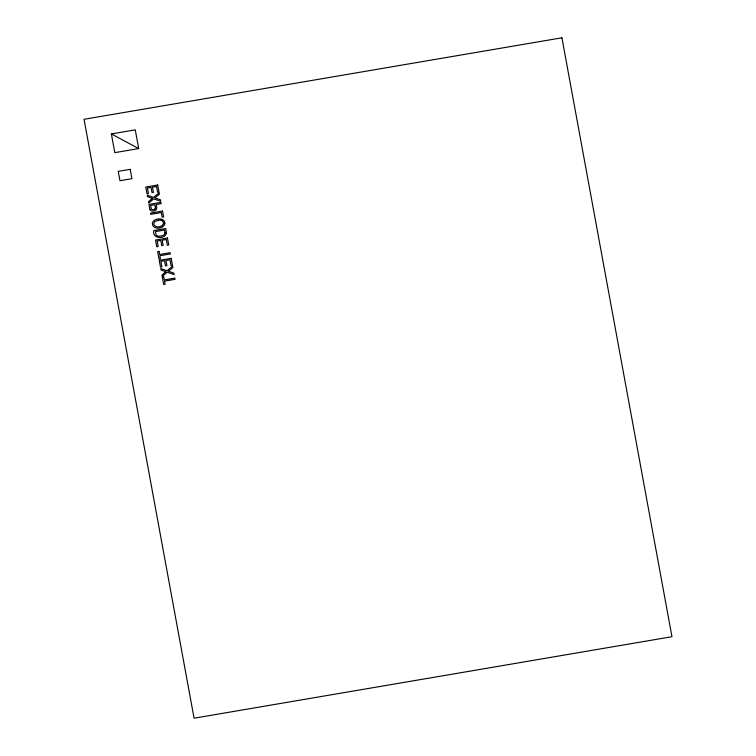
<?xml version="1.0" encoding="UTF-8"?>
<svg xmlns="http://www.w3.org/2000/svg" width="756" height="756" viewBox="0 0 756 756"><rect width="100%" height="100%" fill="white"/><g stroke="black" fill="none" stroke-linecap="round" stroke-linejoin="round"><path stroke-width="1.13" d="M158.221 220.27L154.98 221.47A3.062 2.4 -8.5 0 0 154.545 221.877C151.531 225.912 158.08 228.208 161.009 226.205A4.252 3.336 -8.5 0 0 162.483 225.326M111.368 133.935L135.258 129.862L138.698 148.573L114.808 152.646L111.368 133.935L138.698 148.573M155.32 207.125L154.876 204.706L150.614 205.434L151.068 207.928A7.711 6.048 -8.5 0 0 151.342 208.977A2.107 1.654 -8.5 0 0 154.895 208.949M149.849 209.421A3.591 2.816 -8.5 0 0 152.721 211.104A3.591 2.816 -8.5 0 0 156.123 209.762L156.832 208.004L156.284 204.47L161.141 203.638L160.915 202.4L148.97 204.441L149.669 208.193A10.716 8.411 -8.5 0 0 149.981 209.374M155.292 207.135A4.687 3.676 -8.5 0 1 155.33 208.495A1.881 1.474 -8.5 0 1 155.008 209.006M158.24 220.317A5.094 3.997 -8.5 0 1 161.841 220.525M161.784 220.61A4.054 3.175 -8.5 0 1 162.474 225.316M166.433 232.914C165.328 239.728 151.786 238.953 153.78 230.58L165.715 228.548L166.433 232.914M164.997 232.942C164.732 235.976 160.366 236.373 157.872 236.042A3.26 2.561 -8.5 0 1 156.275 235.125A6.908 5.415 -8.5 0 1 155.831 233.538L155.415 231.582L164.534 230.022L164.997 232.942M164.874 223.2C164.402 229.03 153.26 230.278 152.391 224.069A5.528 4.338 -8.5 0 1 153.704 220.837A5.547 4.356 -8.5 0 1 155.377 219.769C158.59 218.021 164.742 218.588 164.874 223.2M151.38 199.263L148.478 201.748L148.724 203.09L153.751 198.847L160.716 201.313L160.433 199.782L154.867 197.883L159.412 194.226L159.138 192.742L153.581 197.42L147.278 195.199L147.543 196.673L151.947 198.195A9.998 7.853 -8.5 0 0 152.523 198.356A13.636 10.707 -8.5 0 0 152.079 198.686L151.38 199.263M164.855 272.585L161.954 275.071L162.2 276.422L167.227 272.179L174.182 274.636L173.908 273.105L168.342 271.206L172.878 267.548L172.614 266.065L167.048 270.743L160.744 268.531L161.019 270.005L165.422 271.517A9.998 7.853 -8.5 0 0 165.999 271.678A13.636 10.707 -8.5 0 0 165.545 272.018L164.855 272.585M561.925 37.8L84.039 119.297L194.075 718.2L671.961 636.703L561.925 37.8M130.193 169.325L118.248 171.366L119.968 180.722L131.913 178.69L130.193 169.325M157.711 185.003L145.776 187.034L147.023 193.801L148.431 193.564L147.411 188.036L151.068 187.412L152.022 192.582L153.421 192.345L152.466 187.176L156.53 186.477L157.588 192.222L158.996 191.977L157.711 185.003M162.502 211.066L150.567 213.107L150.794 214.345L161.321 212.549L162.171 217.152L163.579 216.906L162.502 211.066M167.454 238.008L155.519 240.039L156.757 246.806L158.165 246.56L157.154 241.041L160.811 240.417L161.756 245.587L163.164 245.35L162.209 240.172L166.273 239.482L167.331 245.227L168.739 244.982L167.454 238.008M159.062 251.417L157.645 251.654L159.015 259.072L160.423 258.826L159.856 255.736L170.383 253.94L170.157 252.702L159.62 254.498L159.062 251.417M171.187 258.325L159.251 260.366L160.489 267.123L161.897 266.887L160.886 261.359L164.543 260.735L165.488 265.914L166.896 265.677L165.942 260.499L170.005 259.809L171.064 265.545L172.472 265.309L171.187 258.325M163.731 276.828L162.313 277.065L163.683 284.473L165.091 284.237L164.515 281.147L175.052 279.351L174.825 278.113L164.288 279.909L163.731 276.828"/></g></svg>
